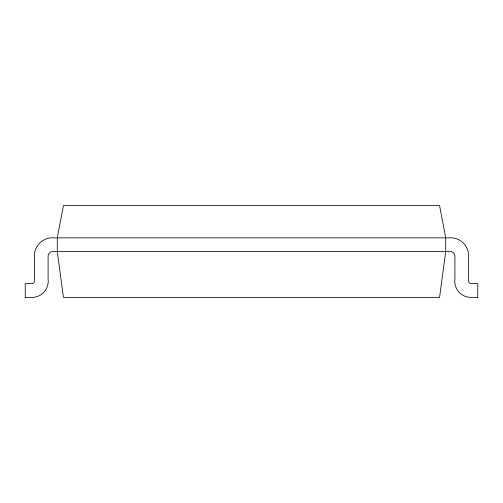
<?xml version="1.0" encoding="UTF-8"?>
<svg xmlns="http://www.w3.org/2000/svg" width="503" height="503" viewBox="0 0 503 503"><rect width="100%" height="100%" fill="white"/><g stroke="black" fill="none" stroke-linecap="round" stroke-linejoin="round"><path stroke-width="0.75" d="M25.15 297.405L32.035 297.405A16.209 16.209 0 0 0 48.099 279.039L48.099 256.09A4.59 4.59 0 0 1 52.689 251.5L450.311 251.5A4.59 4.59 0 0 1 454.901 256.09L454.901 279.039A16.209 16.209 0 0 0 470.965 297.405L477.85 297.405M477.762 297.405L477.762 283.635L470.626 283.573A2.402 2.402 0 0 1 468.563 281.215L468.545 253.688A18.391 18.391 0 0 0 452.706 237.856L50.294 237.856A18.391 18.391 0 0 0 34.456 253.688L34.437 281.215A2.402 2.402 0 0 1 32.374 283.573L25.238 283.635L25.238 297.405M445.715 251.5L439.565 297.405L63.435 297.405L57.285 251.5L57.285 237.73L63.435 205.595L439.565 205.595L445.715 237.73L445.715 251.5"/></g></svg>
